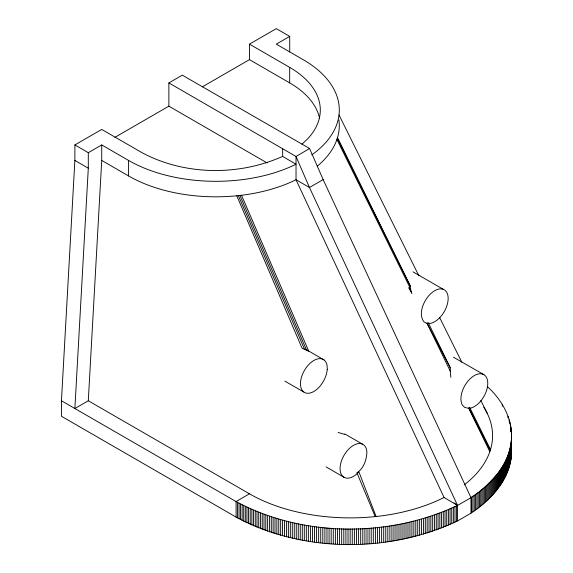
<?xml version="1.0" encoding="UTF-8"?>
<svg xmlns="http://www.w3.org/2000/svg" width="573" height="573" viewBox="0 0 573 573"><rect width="100%" height="100%" fill="white"/><g stroke="black" fill="none" stroke-linecap="round" stroke-linejoin="round"><path stroke-width="0.86" d="M450.263 371.139L450.299 367.809L428.425 323.043L426.262 323.108L423.991 321.861C421.613 318.91 421.04 315.071 421.477 311.375A18.988 10.966 -60 0 1 438.016 289.258A18.988 10.966 -60 0 1 447.42 303.948A18.988 10.966 -60 0 1 429.241 323.509L427.064 323.301L450.263 371.139L450.879 377.356M74.877 144.933L88.299 152.69L101.729 144.933L128.588 160.44A123.431 71.26 0 0 0 280.355 170.811L281.73 170.317A123.431 71.26 0 0 0 296.026 164.236L282.647 156.408C238.569 176.054 184.692 175.524 141.925 152.64L101.729 129.434L74.877 144.933L74.877 160.44L61.447 400.771L61.447 416.277L236.097 517.104C303.547 553.045 388.687 553.16 457.562 520.929L470.992 513.179C492.902 498.775 513.458 475.44 511.431 447.499M88.299 152.69L88.299 168.197L74.877 408.52L88.299 400.771L101.729 160.44L101.729 144.933M61.447 400.771L236.097 501.597C303.547 537.538 388.687 537.653 457.562 505.429L470.992 497.672C489.593 485.08 507.198 467.289 510.88 444.182C514.597 422.573 503.416 401.229 487.766 386.961M317.585 165.919A123.431 71.26 0 0 0 336.924 139.461L337.511 137.62A123.431 71.26 0 0 0 338.915 119.965M483.762 407.195A142.419 82.226 0 0 1 490.509 449.583L489.829 451.696A142.419 82.226 0 0 1 464.259 484.851M301.935 144.203L306.992 139.511A104.465 60.315 0 0 0 289.673 67.385L249.463 44.142L276.286 28.65L289.716 36.4L289.716 51.907M470.992 513.179L470.992 497.672L323.151 179.593L309.578 148.493L296.026 156.486L296.026 179.743L444.046 497.479L457.562 505.429L457.562 520.929M444.046 497.479A142.419 82.226 0 0 1 376.096 516.502L374.262 516.696A142.419 82.226 0 0 1 249.434 493.797L236.097 501.597L236.097 517.104M267.168 162.968L168.87 106.177L168.87 82.92L182.293 75.163L309.578 148.493M114.851 137.362L168.87 106.177M202.369 86.831L249.463 59.642L249.463 44.142M289.716 36.4L276.286 44.157L303.146 59.656A123.431 71.26 0 0 1 311.791 154.896M323.151 179.593L309.456 187.5L296.026 179.743A123.431 71.26 0 0 1 281.73 185.824L280.355 186.318A123.431 71.26 0 0 1 241.527 195.264L236.771 195.787A123.431 71.26 0 0 1 128.588 175.947L101.729 160.44M357.531 472.338C363.898 468.205 366.57 459.503 366.906 452.233A18.988 10.966 -60 0 0 351.571 446.618A18.988 10.966 -60 0 0 340.426 471.951A18.988 10.966 -60 0 0 357.702 473.148L358.856 471.765L376.096 516.502M468.757 408.305L470.712 408.105A18.988 10.966 -60 0 0 487.773 383.516A18.988 10.966 -60 0 0 471.027 377.965A18.988 10.966 -60 0 0 462.64 405.426L464.739 407.453L468.757 408.305L489.829 451.696M338.163 432.436L344.559 434.355M241.527 195.264L308.747 351.206L302.1 348.277L236.771 195.787M411.07 292.065L408.9 287.839L410.512 288.706L411.851 293.655M428.425 323.043L429.241 323.509M483.956 374.699L453.422 357.18M305.43 349.093L323.996 359.916M303.783 392.004L284.831 381.109M168.87 82.92L296.026 156.486L309.456 187.5L457.562 505.429L453.995 502.879M412.99 271.86L443.216 289.272M74.877 160.44L88.299 168.197M344.738 433.897L362.437 444.118M326.087 466.909L344.559 477.581M88.299 400.771L249.434 493.797M249.463 59.642L289.673 82.892A104.465 60.315 0 0 1 319.591 118.468M408.9 287.839L410.655 289.809M427.064 323.301L450.299 367.809M468.907 408.012L490.18 450.636L469.058 407.718M339.03 115.008L418.884 275.771M439.541 317.356L461.788 362.15M480.862 400.541L487.215 413.334M337.232 138.544L410.261 285.97L410.512 288.706L336.924 139.461M469.602 407.288L490.509 449.583M337.511 137.62L410.261 285.97M239.944 195.45L306.519 350.089M238.361 195.622L304.471 349.129M356.864 472.625L375.179 516.602M511.496 433.217L511.496 453.601M511.431 431.999L511.431 454.819M511.331 440.53L511.331 456.036M511.209 429.557L511.209 432.142M511.209 441.747L511.209 457.254M511.059 428.346L511.059 431.791M511.059 442.965L511.059 458.472M510.88 427.129L510.88 431.433M510.88 444.182L510.88 459.689M510.672 445.393L510.672 460.9M510.436 424.7L510.436 427.286M510.436 446.611L510.436 462.11M510.171 447.821L510.171 463.321M509.884 422.28L509.884 424.006M509.884 449.024L509.884 464.531M509.569 450.235L509.569 465.734M509.225 419.873L509.225 421.599M509.225 451.438L509.225 466.945M508.853 452.634L508.853 468.141M508.452 453.837L508.452 469.337M508.029 416.277L508.029 418.004M508.029 455.026L508.029 470.533M507.571 456.223L507.571 471.729M507.091 457.412L507.091 472.911M506.589 458.593L506.589 474.1M506.052 459.775L506.052 475.282M505.493 460.95L505.493 476.457M504.906 462.125L504.906 477.624M504.29 463.292L504.29 478.792M503.653 464.452L503.653 479.959M502.987 465.613L502.987 481.112M502.292 404.545L502.292 406.271M502.292 466.759L502.292 482.265M501.576 467.912L501.576 483.411M500.831 469.051L500.831 484.557M500.064 470.189L500.064 485.689M499.269 471.314L499.269 486.821M498.446 472.439L498.446 487.945M497.6 473.556L497.6 489.063M496.727 474.673L496.727 490.173M495.831 475.776L495.831 491.276M494.907 476.872L494.907 492.379M493.962 477.961L493.962 493.468M492.988 479.042L492.988 494.549M491.992 480.124L491.992 495.624M490.975 481.191L490.975 496.698M489.929 482.251L489.929 497.758M488.862 483.304L488.862 498.804M487.766 484.35L487.766 499.849M486.649 485.381L486.649 500.888M485.51 486.413L485.51 501.912M484.35 487.43L484.35 502.936M483.168 488.44L483.168 503.946M481.957 489.442L481.957 504.942M480.726 490.431L480.726 505.938M479.472 491.412L479.472 506.919M478.197 492.386L478.197 507.893M476.901 493.346L476.901 508.853M475.583 494.298L475.583 509.805M474.243 495.244L474.243 510.751M472.883 496.175L472.883 511.682M471.579 497.042L471.579 512.549M456.473 505.766L456.473 521.272M454.969 506.518L454.969 522.024M453.358 507.306L453.358 522.805M451.725 508.079L451.725 523.579M450.07 508.838L450.07 524.345M448.401 509.59L448.401 525.09M446.718 510.321L446.718 525.828M445.02 511.044L445.02 526.551M443.301 511.761L443.301 527.26M441.568 512.455L441.568 527.962M439.82 513.143L439.82 528.643M438.051 513.809L438.051 529.316M436.275 514.468L436.275 529.975M434.477 515.113L434.477 530.619M432.672 515.743L432.672 531.25M430.846 516.359L430.846 531.866M429.012 516.961L429.012 532.467M427.157 517.555L427.157 533.055M425.295 518.128L425.295 533.635M423.418 518.687L423.418 534.194M421.535 519.231L421.535 534.738M419.629 519.768L419.629 535.275M417.717 520.284L417.717 535.791M415.79 520.785L415.79 536.292M413.856 521.28L413.856 536.779M411.908 521.752L411.908 537.259M409.953 522.211L409.953 537.718M407.983 522.655L407.983 538.162M406.006 523.085L406.006 538.591M404.022 523.5L404.022 539.007M402.024 523.901L402.024 539.408M400.018 524.281L400.018 539.787M398.006 524.653L398.006 540.16M395.986 525.004L395.986 540.511M393.952 525.348L393.952 540.855M391.918 525.67L391.918 541.177M389.876 525.978L389.876 541.485M387.821 526.272L387.821 541.779M385.765 526.544L385.765 542.051M383.702 526.809L383.702 542.316M381.632 527.053L381.632 542.559M379.555 527.282L379.555 542.789M377.478 527.497L377.478 543.003M375.394 527.697L375.394 543.204M373.302 527.883L373.302 543.383M371.211 528.048L371.211 543.555M369.112 528.199L369.112 543.705M367.014 528.335L367.014 543.841M364.908 528.456L364.908 543.956M362.809 528.557L362.809 544.064M360.696 528.643L360.696 544.149M358.591 528.714L358.591 544.221M356.478 528.772L356.478 544.278M354.365 528.815L354.365 544.321M352.252 528.836L352.252 544.343M350.139 528.843L350.139 544.35M348.026 528.836L348.026 544.343M345.913 528.815L345.913 544.321M343.807 528.772L343.807 544.278M341.694 528.714L341.694 544.221M339.581 528.643L339.581 544.149M337.476 528.557L337.476 544.064M335.37 528.456L335.37 543.956M333.271 528.335L333.271 543.841M331.173 528.199L331.173 543.705M329.074 528.048L329.074 543.555M326.982 527.883L326.982 543.383M324.891 527.697L324.891 543.204M322.807 527.497L322.807 543.003M320.73 527.282L320.73 542.789M318.652 527.053L318.652 542.559M316.583 526.809L316.583 542.316M314.52 526.544L314.52 542.051M312.464 526.272L312.464 541.779M310.408 525.978L310.408 541.485M308.367 525.67L308.367 541.177M306.326 525.348L306.326 540.855M304.299 525.004L304.299 540.511M302.279 524.653L302.279 540.16M300.259 524.281L300.259 539.787M298.261 523.901L298.261 539.408M296.262 523.5L296.262 539.007M294.271 523.085L294.271 538.591M292.294 522.655L292.294 538.162M290.332 522.211L290.332 537.718M289.673 67.385L289.673 82.892M288.369 521.752L288.369 537.259M286.428 521.28L286.428 536.779M284.487 520.785L284.487 536.292M282.647 148.658L282.647 156.408M282.568 520.284L282.568 535.791M280.655 519.768L280.655 535.275M278.75 519.231L278.75 534.738M276.859 518.687L276.859 534.194M274.983 518.128L274.983 533.635M273.12 517.555L273.12 533.055M271.273 516.961L271.273 532.467M269.439 516.359L269.439 531.866M267.612 515.743L267.612 531.25M265.8 515.113L265.8 530.619M264.01 514.468L264.01 529.975M262.233 513.809L262.233 529.316M260.464 513.143L260.464 528.643M258.717 512.455L258.717 527.962M256.983 511.761L256.983 527.26M255.264 511.044L255.264 526.551M253.567 510.321L253.567 525.828M251.884 509.59L251.884 525.09M250.215 508.838L250.215 524.345M248.56 508.079L248.56 523.579M246.927 507.306L246.927 522.805M245.316 506.518L245.316 522.024M243.718 505.715L243.718 521.222M242.135 504.906L242.135 520.413M240.574 504.09L240.574 519.589M239.034 503.252L239.034 518.758M237.509 502.406L237.509 517.913M128.588 160.44L128.588 175.947M327.283 369.256C326.76 375.644 323.824 381.554 319.813 386.453A18.988 10.966 -60 0 1 301.369 388.788A18.988 10.966 -60 0 1 310.143 363.232A18.988 10.966 -60 0 1 327.061 365.345L327.283 369.256"/></g></svg>
